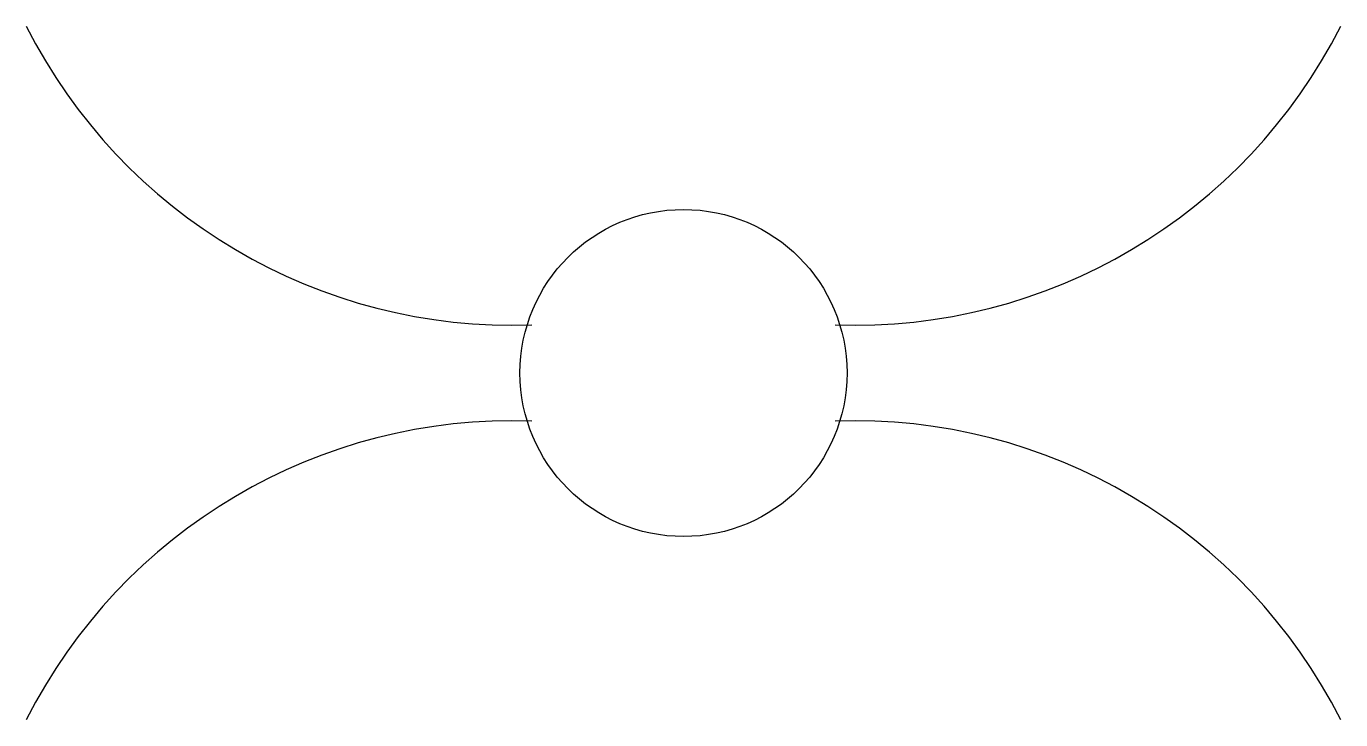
# Model space of a CAD drawing. Extents: x -0.251 to 0.251, y -0.133 to 0.133.
import ezdxf

# ---------------------------------------------------------------- set-up
doc = ezdxf.new("R2010")
doc.units = 0
doc.header["$MEASUREMENT"] = 0
doc.layers.get('0').update_dxf_attribs({"linetype": 'CONTINUOUS'})

msp = doc.modelspace()

# ---------------------------------------------------------------- linework, layer by layer
msp.add_circle((0, 0), 0.0625)
for centre, start, end in [((-0.06542, 0.22639), 206.8059, 272.0514), ((0.06542, 0.22639), 267.9486, 333.1941), ((-0.06542, -0.22639), 87.9486, 153.1941), ((0.06542, -0.22639), 26.8059, 92.0514)]:
    msp.add_arc(centre, 0.20815, start, end)

doc.saveas('drawing.dxf')
